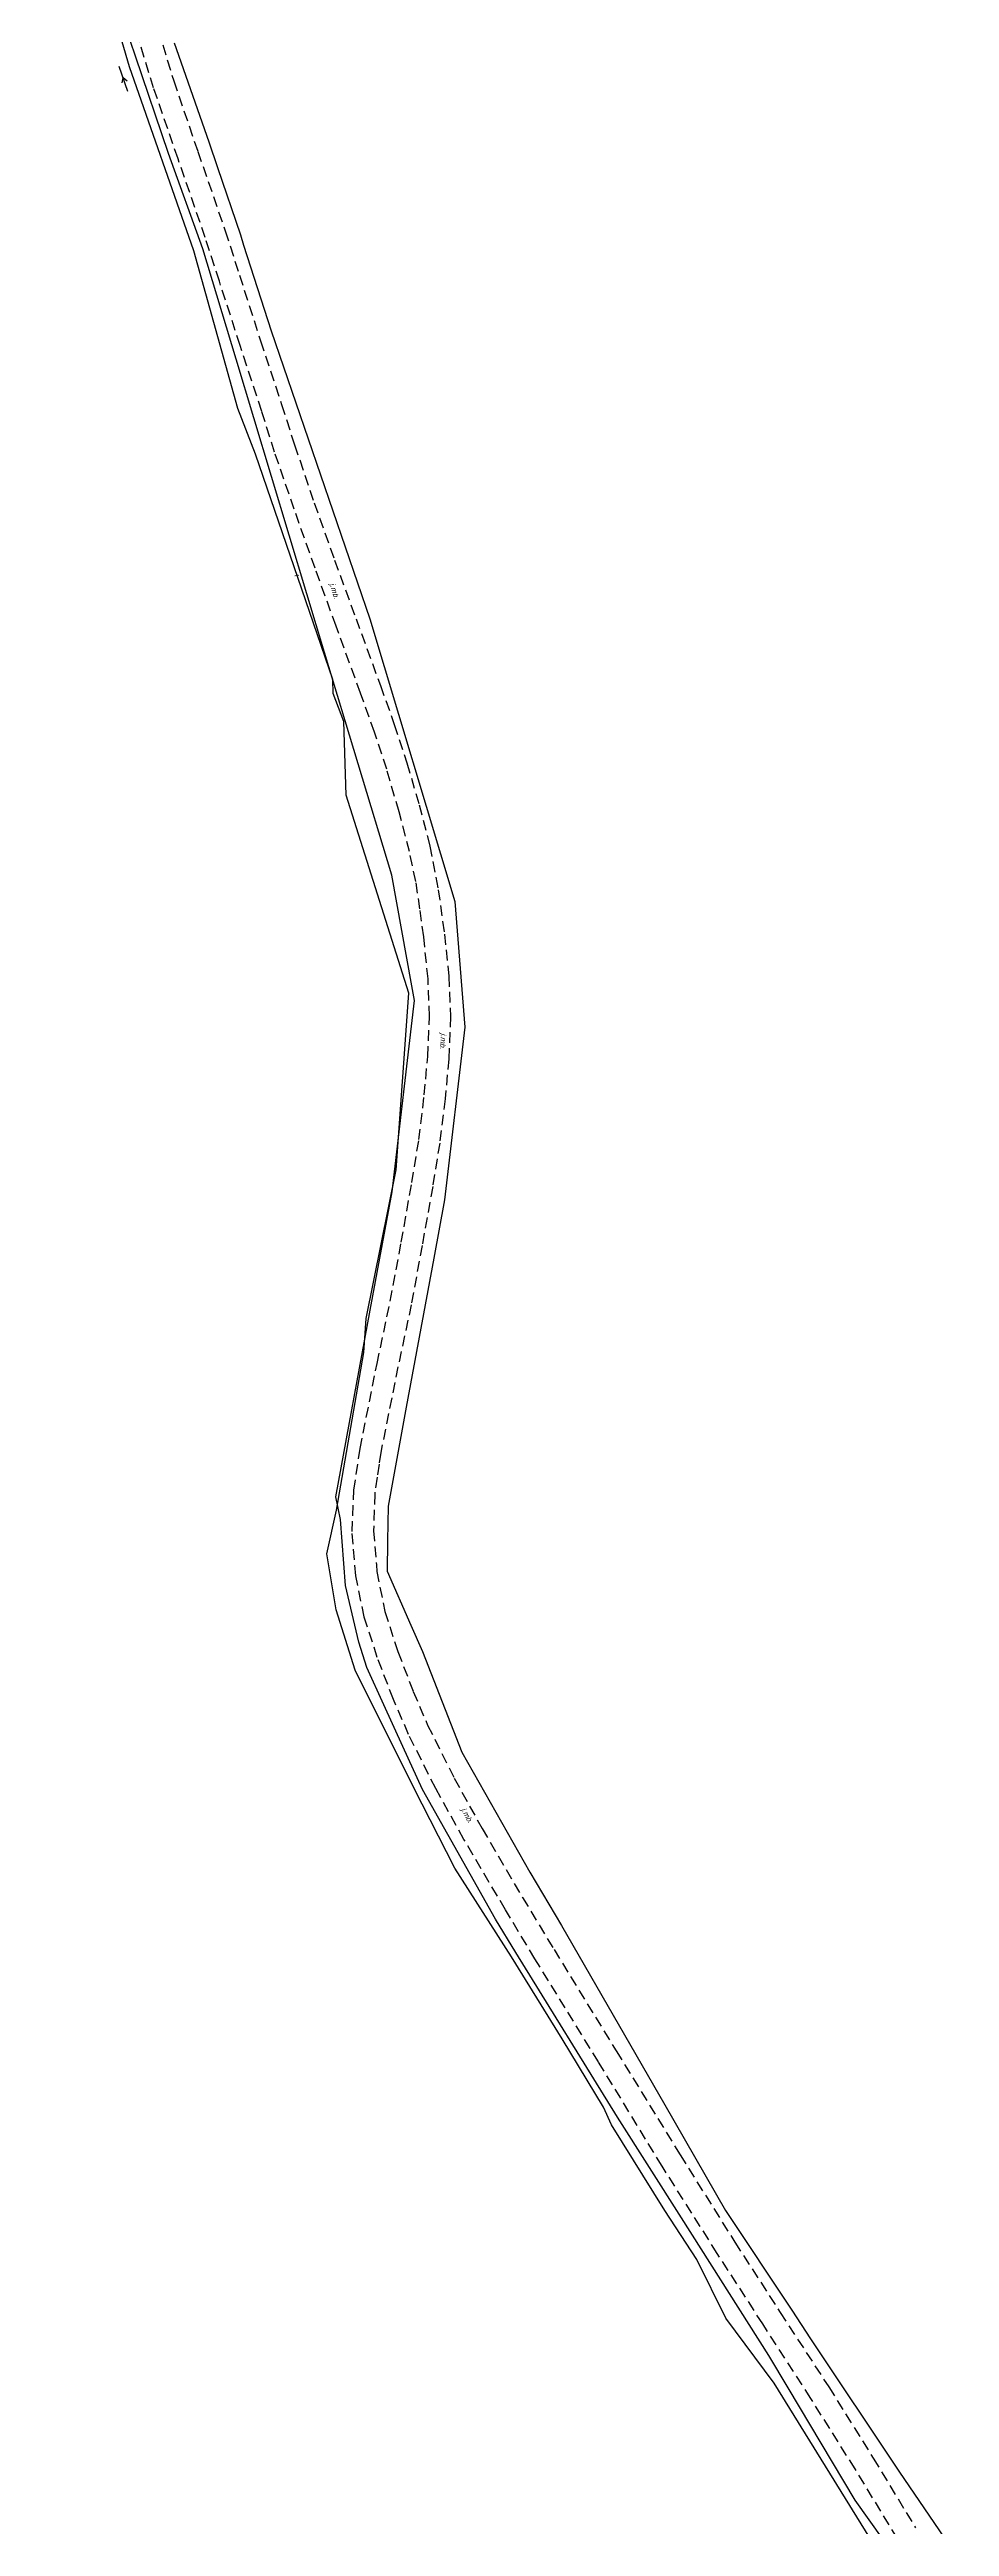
# Model space of a CAD drawing. Header units: metres. Extents: x 7542702 to 7555152, y 5804026 to 5815503.
# Drawn here: x 7550781.6 to 7550951.3, y 5804833.8 to 5805301.1 of the extents above; entities that cross this region are included whole.
import ezdxf

# ---------------------------------------------------------------- set-up
doc = ezdxf.new("R2010")
doc.units = ezdxf.units.M
doc.linetypes.add('4001', pattern=[0])
doc.linetypes.add('4003', pattern=[3, 2, -1])
for name, color, linetype in [('Drogi', 135, 'Continuous'), ('Dzialki', 165, 'Continuous'), ('Linie_napowietrzne', 184, 'Continuous'), ('SYSTEM', 250, 'Continuous'), ('Uz_Telekomunikacja', 252, 'Continuous')]:
    doc.layers.add(name, color=color, linetype=linetype)
doc.styles.get("Standard").update_dxf_attribs({"font": 'arial.ttf'})

# ---------------------------------------------------------------- blocks, each defined once
blk = doc.blocks.new('1047')
at = {"layer": 'SYSTEM', "color": 250, "linetype": 'Continuous'}
blk.add_line((0, 1), (0, 11), dxfattribs=at)
blk = doc.blocks.new('1046')
at = {"layer": 'SYSTEM', "color": 250, "linetype": 'Continuous'}
for p, q in [((0, 1), (0, 11)), ((-1, 4.8), (0, 6.5)), ((1, 4.8), (0, 6.5))]:
    blk.add_line(p, q, dxfattribs=at)

msp = doc.modelspace()

# ---------------------------------------------------------------- linework, layer by layer
at = {"layer": 'Drogi', "color": 8, "linetype": '4003'}
for p, q in [((7550801.19, 5805293.91), (7550793.8, 5805318.16)), ((7550797.67, 5805319.27), (7550804.98, 5805295.24)), ((7550805.82, 5805280.5), (7550801.19, 5805293.91)), ((7550804.98, 5805295.24), (7550809.54, 5805281.9)), ((7550810.93, 5805265.66), (7550805.82, 5805280.5)), ((7550809.54, 5805281.9), (7550814.7, 5805266.94)), ((7550813.6, 5805257.44), (7550810.93, 5805265.66)), ((7550814.7, 5805266.94), (7550817.39, 5805258.59)), ((7550817.52, 5805245.29), (7550813.6, 5805257.44)), ((7550817.39, 5805258.59), (7550821.35, 5805246.21)), ((7550821.58, 5805232.88), (7550817.52, 5805245.29)), ((7550821.35, 5805246.21), (7550825.33, 5805234.17)), ((7550824.01, 5805225.17), (7550821.58, 5805232.88)), ((7550825.33, 5805234.17), (7550827.78, 5805226.55)), ((7550827.72, 5805214.4), (7550824.01, 5805225.17)), ((7550827.78, 5805226.55), (7550831.5, 5805215.6)), ((7550831.67, 5805203.27), (7550827.72, 5805214.4)), ((7550831.5, 5805215.6), (7550835.32, 5805204.82)), ((7550835.32, 5805204.82), (7550839.37, 5805193.76)), ((7550835.6, 5805192.38), (7550831.67, 5805203.27)), ((7550840.23, 5805179.73), (7550835.6, 5805192.38)), ((7550839.37, 5805193.76), (7550843.97, 5805181.13)), ((7550842.87, 5805172.34), (7550840.23, 5805179.73)), ((7550843.97, 5805181.13), (7550846.59, 5805173.82)), ((7550845.16, 5805165.36), (7550842.87, 5805172.34)), ((7550846.59, 5805173.82), (7550848.97, 5805166.56)), ((7550847.48, 5805157.34), (7550845.16, 5805165.36)), ((7550848.97, 5805166.56), (7550851.26, 5805158.67)), ((7550851.26, 5805158.67), (7550853.3, 5805150.87)), ((7550849.44, 5805149.82), (7550847.48, 5805157.34)), ((7550850.67, 5805144.19), (7550849.44, 5805149.82)), ((7550853.3, 5805150.87), (7550854.88, 5805142.63)), ((7550851.43, 5805139.01), (7550850.67, 5805144.19)), ((7550854.88, 5805142.63), (7550856.04, 5805134.24)), ((7550852.14, 5805133.74), (7550851.43, 5805139.01)), ((7550852.95, 5805125.83), (7550852.14, 5805133.74)), ((7550856.04, 5805134.24), (7550856.89, 5805126.33)), ((7550853.24, 5805118.71), (7550852.95, 5805125.83)), ((7550856.89, 5805126.33), (7550857.19, 5805118.72)), ((7550852.89, 5805111.14), (7550853.24, 5805118.71)), ((7550857.19, 5805118.72), (7550856.85, 5805110.71)), ((7550852.25, 5805103.92), (7550852.89, 5805111.14)), ((7550856.85, 5805110.71), (7550856.18, 5805103.16)), ((7550851.23, 5805095.48), (7550852.25, 5805103.92)), ((7550856.18, 5805103.16), (7550855.15, 5805094.82)), ((7550849.9, 5805087.36), (7550851.23, 5805095.48)), ((7550855.15, 5805094.82), (7550853.83, 5805086.66)), ((7550847.9, 5805076.1), (7550849.9, 5805087.36)), ((7550853.83, 5805086.66), (7550851.84, 5805075.49)), ((7550845.84, 5805065.02), (7550847.9, 5805076.1)), ((7550851.84, 5805075.49), (7550849.79, 5805064.33)), ((7550843.35, 5805053.25), (7550845.84, 5805065.02)), ((7550849.79, 5805064.33), (7550847.28, 5805052.62)), ((7550840.14, 5805037.17), (7550843.35, 5805053.25)), ((7550847.28, 5805052.62), (7550844.04, 5805036.47)), ((7550838.95, 5805029.31), (7550840.14, 5805037.17)), ((7550844.04, 5805036.47), (7550843.71, 5805034.22)), ((7550843.34, 5805031.78), (7550842.92, 5805028.95)), ((7550843.71, 5805034.22), (7550843.34, 5805031.78)), ((7550838.65, 5805021.51), (7550838.95, 5805029.31)), ((7550842.91, 5805028.61), (7550842.69, 5805021.69)), ((7550842.92, 5805028.95), (7550842.91, 5805028.61)), ((7550839.33, 5805013.2), (7550838.65, 5805021.51)), ((7550842.69, 5805021.69), (7550843.21, 5805015.25)), ((7550840.91, 5805005.45), (7550839.33, 5805013.2)), ((7550843.21, 5805015.25), (7550843.31, 5805013.98)), ((7550843.31, 5805013.98), (7550844.79, 5805006.47)), ((7550843.38, 5804997.79), (7550840.91, 5805005.45)), ((7550844.79, 5805006.47), (7550847.27, 5804998.9)), ((7550846.43, 5804989.86), (7550843.38, 5804997.79)), ((7550847.27, 5804998.9), (7550850.15, 5804991.37)), ((7550849.28, 5804983.26), (7550846.43, 5804989.86)), ((7550850.15, 5804991.37), (7550852.88, 5804985.02)), ((7550852.88, 5804985.02), (7550857.91, 5804975)), ((7550854.4, 5804973.04), (7550849.28, 5804983.26)), ((7550859.73, 5804963.43), (7550854.4, 5804973.04)), ((7550857.91, 5804975), (7550863.14, 5804965.51)), ((7550867.56, 5804950.17), (7550859.73, 5804963.43)), ((7550863.14, 5804965.51), (7550870.79, 5804952.47)), ((7550870.79, 5804952.47), (7550876.72, 5804942.68)), ((7550873.12, 5804940.89), (7550867.56, 5804950.17)), ((7550885.1, 5804921.47), (7550873.12, 5804940.89)), ((7550876.72, 5804942.68), (7550888.45, 5804923.55)), ((7550897.1, 5804901.79), (7550885.1, 5804921.47)), ((7550888.45, 5804923.55), (7550900.5, 5804903.95)), ((7550907.5, 5804885.34), (7550897.1, 5804901.79)), ((7550900.5, 5804903.95), (7550910.82, 5804887.47)), ((7550910.82, 5804887.47), (7550919.37, 5804874.2)), ((7550916.08, 5804872.03), (7550907.5, 5804885.34)), ((7550919.37, 5804874.2), (7550928.54, 5804860.15)), ((7550925.15, 5804857.99), (7550916.08, 5804872.03)), ((7550928.54, 5804860.15), (7550936.94, 5804846.7)), ((7550933.5, 5804844.68), (7550925.15, 5804857.99)), ((7550936.94, 5804846.7), (7550944.92, 5804833.55)), ((7550941.48, 5804831.55), (7550933.5, 5804844.68))]:
    msp.add_line(p, q, dxfattribs=at)
at = {"layer": 'Dzialki'}
for p, q in [((7550797.77, 5805299.9), (7550781.57, 5805347.64)), ((7550804.01, 5805281.51), (7550797.77, 5805299.9)), ((7550805.1, 5805302.39), (7550811.63, 5805283.71)), ((7550810.48, 5805263.54), (7550804.01, 5805281.51)), ((7550811.63, 5805283.71), (7550813.23, 5805278.9)), ((7550813.23, 5805278.9), (7550817.56, 5805266.18)), ((7550817.56, 5805266.18), (7550818.17, 5805264.26)), ((7550816.75, 5805242.73), (7550810.48, 5805263.54)), ((7550818.17, 5805264.26), (7550823.37, 5805248.05)), ((7550823.37, 5805248.05), (7550841.95, 5805193.76)), ((7550833.42, 5805187.41), (7550816.75, 5805242.73)), ((7550841.95, 5805193.76), (7550858.03, 5805140.4)), ((7550846.11, 5805145.36), (7550833.42, 5805187.41)), ((7550849.91, 5805124.49), (7550846.11, 5805145.36)), ((7550858.03, 5805140.4), (7550859.88, 5805116.69)), ((7550846.16, 5805085.6), (7550850.41, 5805121.73)), ((7550850.41, 5805121.73), (7550849.91, 5805124.49)), ((7550859.88, 5805116.69), (7550856.05, 5805084.11)), ((7550842.05, 5805063.29), (7550846.16, 5805085.6)), ((7550856.05, 5805084.11), (7550854.03, 5805073.13)), ((7550854.03, 5805073.13), (7550848.86, 5805045.02)), ((7550835.58, 5805028.1), (7550842.05, 5805063.29)), ((7550848.86, 5805045.02), (7550845.43, 5805026.29)), ((7550836.47, 5805023.8), (7550835.58, 5805028.1)), ((7550837.41, 5805011.38), (7550836.47, 5805023.8)), ((7550845.43, 5805026.29), (7550845.34, 5805019.81)), ((7550845.34, 5805019.81), (7550845.26, 5805014.06)), ((7550845.26, 5805014.06), (7550849.73, 5805003.84)), ((7550839.93, 5805000.65), (7550837.41, 5805011.38)), ((7550849.73, 5805003.84), (7550851.89, 5804998.88)), ((7550841.4, 5804995.9), (7550839.93, 5805000.65)), ((7550844.62, 5804988.86), (7550841.4, 5804995.9)), ((7550851.89, 5804998.88), (7550859.35, 5804979.9)), ((7550848.23, 5804980.96), (7550844.62, 5804988.86)), ((7550851.92, 5804972.88), (7550848.23, 5804980.96)), ((7550859.35, 5804979.9), (7550872.17, 5804957.28)), ((7550865.65, 5804948.37), (7550851.92, 5804972.88)), ((7550872.17, 5804957.28), (7550878.1, 5804947.22)), ((7550869.53, 5804942.1), (7550865.65, 5804948.37)), ((7550878.1, 5804947.22), (7550897.6, 5804913.39)), ((7550888.7, 5804911.03), (7550869.53, 5804942.1)), ((7550900.76, 5804892.03), (7550888.7, 5804911.03)), ((7550897.6, 5804913.39), (7550909.04, 5804893.43)), ((7550917.25, 5804866.06), (7550900.76, 5804892.03)), ((7550909.04, 5804893.43), (7550921.56, 5804874.63)), ((7550921.56, 5804874.63), (7550925.07, 5804869.22)), ((7550925.07, 5804869.22), (7550941.77, 5804844.26)), ((7550920.86, 5804860), (7550917.25, 5804866.06)), ((7550929.23, 5804845.96), (7550920.86, 5804860)), ((7550933.51, 5804838.77), (7550929.23, 5804845.96)), ((7550941.77, 5804844.26), (7550951.3, 5804830.22)), ((7550946.6, 5804820.49), (7550933.51, 5804838.77))]:
    msp.add_line(p, q, dxfattribs=at)
at = {"layer": 'Uz_Telekomunikacja', "linetype": '4001'}
for p, q in [((7550796.66, 5805297.9), (7550791.21, 5805316.35)), ((7550808.79, 5805263.18), (7550796.66, 5805297.9)), ((7550817.08, 5805233.4), (7550808.79, 5805263.18)), ((7550820.4, 5805224.79), (7550817.08, 5805233.4)), ((7550834.97, 5805182.31), (7550820.4, 5805224.79)), ((7550835.04, 5805179.63), (7550834.97, 5805182.31)), ((7550837.1, 5805174.35), (7550835.04, 5805179.63)), ((7550837.53, 5805160.48), (7550837.1, 5805174.35)), ((7550849.34, 5805123.13), (7550837.53, 5805160.48)), ((7550846.92, 5805089.77), (7550849.34, 5805123.13)), ((7550841.3, 5805061.7), (7550846.92, 5805089.77)), ((7550840.86, 5805055.33), (7550841.3, 5805061.7)), ((7550835.72, 5805025.58), (7550840.86, 5805055.33)), ((7550833.87, 5805017.35), (7550835.72, 5805025.58)), ((7550835.61, 5805006.79), (7550833.87, 5805017.35)), ((7550839.19, 5804995.37), (7550835.61, 5805006.79)), ((7550850.26, 5804973.16), (7550839.19, 5804995.37)), ((7550858.02, 5804958.05), (7550850.26, 5804973.16)), ((7550868.68, 5804941.32), (7550858.02, 5804958.05)), ((7550878.27, 5804925.85), (7550868.68, 5804941.32)), ((7550886.06, 5804912.96), (7550878.27, 5804925.85)), ((7550887.56, 5804909.62), (7550886.06, 5804912.96)), ((7550897.63, 5804893.46), (7550887.56, 5804909.62)), ((7550903.65, 5804884.18), (7550897.63, 5804893.46)), ((7550909.15, 5804873.15), (7550903.65, 5804884.18)), ((7550918.26, 5804860.87), (7550909.15, 5804873.15)), ((7550937.62, 5804829.52), (7550918.26, 5804860.87))]:
    msp.add_line(p, q, dxfattribs=at)

# ---------------------------------------------------------------- block references
at = {"layer": 'Linie_napowietrzne', "color": 184, "xscale": 0.4999999999999999, "yscale": 0.4999999999999999, "zscale": 0.4999999999999999, "rotation": 18.77555799999998}
for name in ['1046', '1047']:
    msp.add_blockref(name, (7550796.5, 5805292.76), dxfattribs=at)

# ---------------------------------------------------------------- texts
at = {"layer": 'Drogi', "color": 8, "oblique": 15}
for rotation, p in [(286.7873, (7550834.28, 5805200.66)), (266.1215, (7550855.43, 5805115.98)), (297.8241, (7550859, 5804969.42))]:
    msp.add_text(' j.mb. ', height=1, rotation=rotation, dxfattribs=at).set_placement(p)
at = {"layer": 'Uz_Telekomunikacja', "oblique": 15}
msp.add_text('t', height=0.9, rotation=288.94, dxfattribs=at).set_placement((7550827.72, 5805202.07))

doc.saveas('drawing.dxf')
